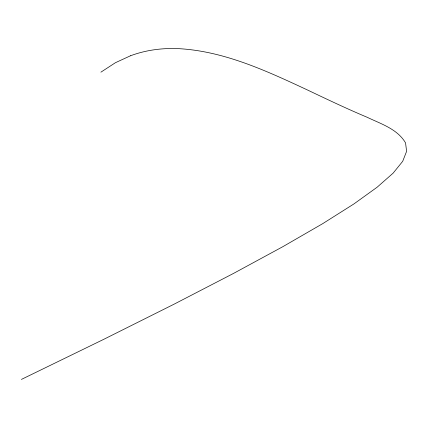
<?xml version="1.0" encoding="UTF-8"?>
<svg xmlns="http://www.w3.org/2000/svg" width="428" height="428" viewBox="0 0 428 428"><rect width="100%" height="100%" fill="white"/><g stroke="black" fill="none" stroke-linecap="round" stroke-linejoin="round"><path stroke-width="0.64" d="M100.901 72.172L115.448 62.691L130.417 55.806M21.4 379.422L103.581 339.415L174.052 304.196L233.565 273.401L282.871 246.667L322.733 223.641L353.892 203.953L377.105 187.239L393.129 173.142L402.705 161.297L406.6 151.341L405.557 142.915C397.414 128.93 380.861 123.869 367.085 117.24C346.68 108.675 326.708 99.13 306.726 89.634C265.697 70.534 223.207 50.755 177.267 48.578A316.089 182.494 60 0 0 130.412 55.806"/></g></svg>
